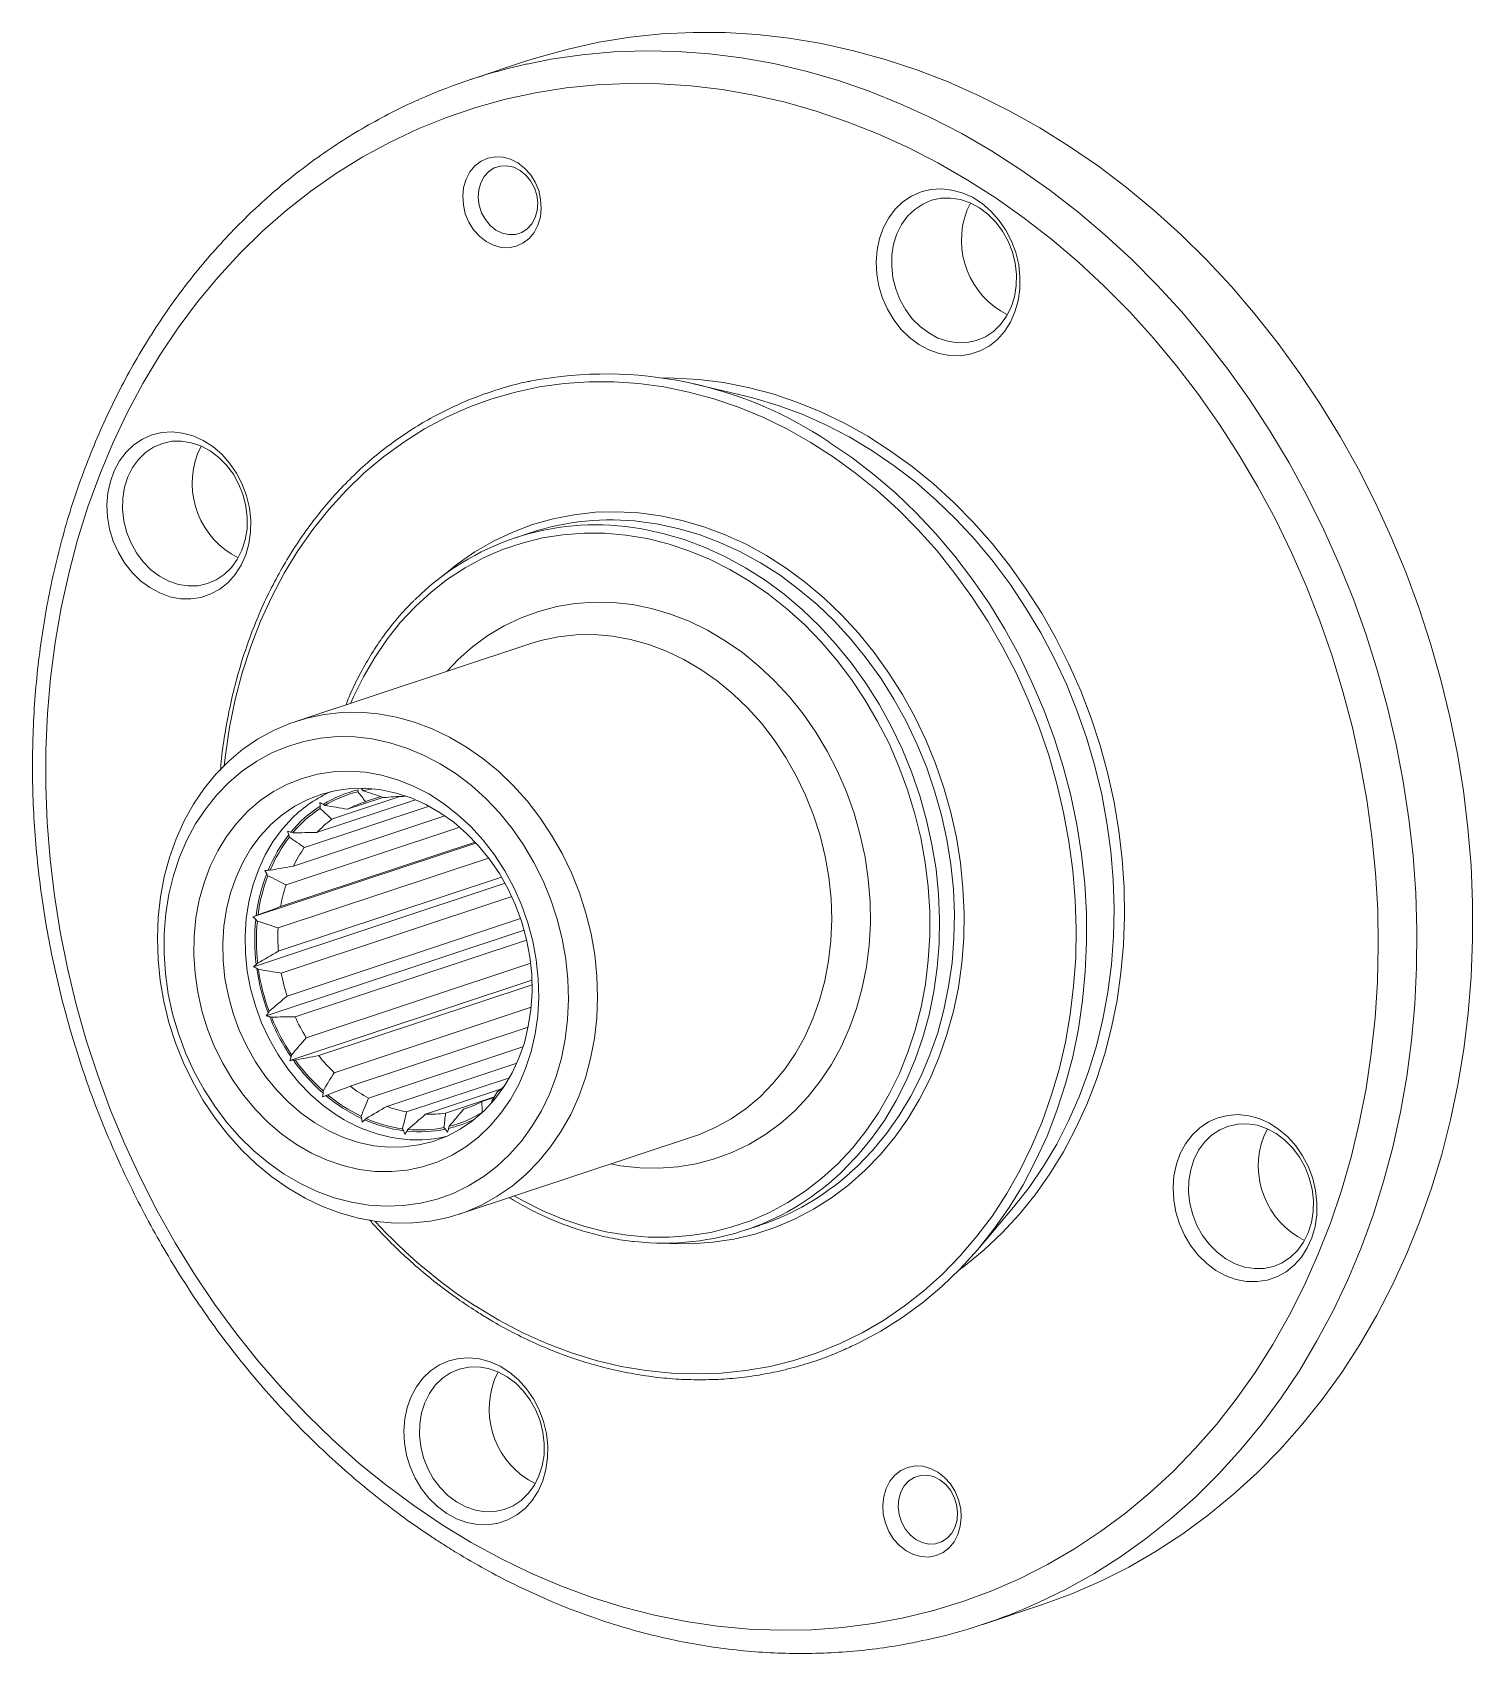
# Model space of a CAD drawing. Header units: millimetres. Extents: x -41 to 62, y -47 to 68.
import ezdxf

# ---------------------------------------------------------------- set-up
doc = ezdxf.new("R2010")
doc.units = ezdxf.units.MM

msp = doc.modelspace()

# ---------------------------------------------------------------- linework, layer by layer
at = {"color": 7, "linetype": 'Continuous', "lineweight": 15}
for p, q in [((-5.56, 66.01), (-9.53, 64.69)), ((25.82, 55.34), (26.08, 55.88)), ((9.97, 42.14), (6.33, 43)), ((-29.01, 38.01), (-28.75, 38.56)), ((-5.3, 32.38), (-6.35, 32.03)), ((-5.32, 24.47), (-22.01, 18.94)), ((-5.25, 24.5), (-5.32, 24.47)), ((-17.56, 14.07), (-17.59, 13.92)), ((-17.22, 14), (-17.33, 14.12)), ((-21.4, 9.94), (-12.5, 12.89)), ((-13.47, 13.35), (-20.53, 11.01)), ((-20.27, 12.9), (-20.27, 12.74)), ((-19.95, 12.95), (-20.07, 13.03)), ((-19.46, 11.97), (-14.6, 13.58)), ((-15.8, 13.52), (-18.34, 12.68)), ((-17.04, 13.22), (-15.96, 13.58)), ((-14.33, 13.58), (-14.18, 13.63)), ((-11.38, 12.21), (-22.17, 8.63)), ((-22.71, 7.28), (-10.32, 11.39)), ((-22.51, 10.85), (-22.47, 10.69)), ((-22.22, 11), (-22.35, 11.04)), ((-25.07, 5), (-9.17, 10.27)), ((-9.22, 10.34), (-23.1, 5.74)), ((-23.85, 8.33), (-23.98, 8.33)), ((-23.28, 4.22), (-8.27, 9.19)), ((-25.03, 1.45), (-7.1, 7.4)), ((-24.08, 8.08), (-24, 7.94)), ((-7.35, 7.83), (-23.26, 2.56)), ((-23.05, 1), (-6.62, 6.45)), ((-24.86, 4.82), (-24.76, 4.71)), ((-24.71, 5.15), (-24.83, 5.1)), ((-5.99, 4.88), (-22.63, -0.64)), ((-24.13, -2.05), (-5.73, 4.05)), ((-22.06, -2.12), (-5.56, 3.35)), ((-24.73, 1.7), (-24.83, 1.61)), ((-24.79, 1.33), (-24.67, 1.25)), ((-5.27, 1.7), (-21.27, -3.61)), ((-22.44, -5.23), (-5.18, 0.49)), ((-20.38, -4.88), (-5.17, 0.16)), ((-23.91, -1.71), (-23.98, -1.84)), ((-23.88, -2.1), (-23.74, -2.14)), ((-5.24, -1.44), (-19.28, -6.1)), ((-18.14, -7.07), (-5.45, -2.86)), ((-5.82, -4.26), (-16.83, -7.91)), ((-22.31, -4.83), (-22.35, -4.97)), ((-22.19, -5.21), (-22.06, -5.2)), ((-15.53, -8.5), (-6.26, -5.43)), ((-6.79, -6.47), (-14.11, -8.9)), ((-20.07, -7.39), (-20.07, -7.55)), ((-19.86, -7.72), (-19.74, -7.67)), ((-12.76, -9.06), (-7.42, -7.28)), ((-7.86, -7.83), (-11.34, -8.98)), ((-7.88, -7.87), (-8.75, -8.16)), ((-8.06, -8.17), (-7.63, -7.45)), ((-17.36, -9.19), (-17.33, -9.35)), ((-10.05, -8.7), (-9.8, -8.61)), ((-17.09, -9.46), (-16.99, -9.36)), ((-14.41, -10.09), (-14.34, -10.23)), ((-14.1, -10.26), (-14.02, -10.14)), ((-11.46, -10.01), (-11.35, -10.12)), ((-11.12, -10.07), (-11.08, -9.92)), ((46.98, -10.65), (47.24, -10.1)), ((-10.37, -16.18), (6.4, -10.62)), ((26.72, -18.55), (29.13, -15.69)), ((10, -17.33), (11.06, -16.98)), ((-7.84, -27.97), (-7.58, -27.43)), ((26.96, -45.42), (30.93, -44.1))]:
    msp.add_line(p, q, dxfattribs=at)
at = {"color": 8, "linetype": 'Continuous', "lineweight": 15}
msp.add_line((-17.04, 14.17), (-17.33, 14.12), dxfattribs=at)
at = {"color": 7, "linetype": 'Continuous', "lineweight": 15, "flags": 128}
for points in [[(30.93, -44.1), (31.2, -44.01), (33.3, -43.23), (35.36, -42.34), (37.36, -41.33), (39.31, -40.2), (41.21, -38.97), (43.04, -37.62), (44.81, -36.17), (46.51, -34.62), (48.13, -32.97), (49.68, -31.23), (51.15, -29.39), (52.54, -27.47), (53.83, -25.46), (55.04, -23.37), (56.16, -21.21), (57.18, -18.99), (58.11, -16.69), (58.94, -14.34), (59.67, -11.93), (60.29, -9.47), (60.82, -6.97), (61.24, -4.42), (61.55, -1.85), (61.76, 0.75), (61.86, 3.38), (61.86, 6.02), (61.75, 8.67), (61.53, 11.33), (61.21, 13.99), (60.78, 16.63), (60.25, 19.27), (59.61, 21.89), (58.87, 24.49), (58.04, 27.05), (57.1, 29.58), (56.07, 32.08), (54.95, 34.52), (53.73, 36.91), (52.42, 39.25), (51.03, 41.53), (49.56, 43.74), (48, 45.88), (46.37, 47.94), (44.67, 49.93), (42.89, 51.83), (41.06, 53.64), (39.16, 55.35), (37.2, 56.98), (35.19, 58.5), (33.13, 59.92), (31.02, 61.23), (28.88, 62.44), (26.7, 63.53), (24.49, 64.51), (22.26, 65.37), (20, 66.12), (17.73, 66.74), (15.45, 67.25), (13.16, 67.63), (10.88, 67.89), (8.59, 68.03), (6.31, 68.04), (4.05, 67.93), (1.81, 67.7), (-0.41, 67.34), (-2.6, 66.86), (-4.76, 66.26), (-5.56, 66.01)], [(-11.58, -38.32), (-9.51, -39.58), (-7.4, -40.73), (-5.25, -41.77), (-3.08, -42.7), (-0.88, -43.51), (1.33, -44.2), (3.56, -44.77), (5.8, -45.22), (8.04, -45.55), (10.29, -45.76), (12.52, -45.84), (14.75, -45.81), (16.96, -45.64), (19.15, -45.36), (21.31, -44.95), (23.44, -44.43), (25.54, -43.78), (27.6, -43.02), (29.61, -42.14), (31.57, -41.14), (33.48, -40.03), (35.34, -38.81), (37.13, -37.49), (38.85, -36.05), (40.51, -34.52), (42.09, -32.89), (43.6, -31.17), (45.02, -29.36), (46.37, -27.46), (47.62, -25.47), (48.79, -23.41), (49.86, -21.28), (50.84, -19.08), (51.73, -16.82), (52.51, -14.49), (53.2, -12.12), (53.78, -9.7), (54.27, -7.23), (54.64, -4.73), (54.91, -2.19), (55.08, 0.36), (55.14, 2.94), (55.1, 5.54), (54.95, 8.14), (54.69, 10.74), (54.33, 13.34), (53.86, 15.94), (53.3, 18.51), (52.62, 21.07), (51.85, 23.6), (50.98, 26.1), (50.02, 28.56), (48.96, 30.98), (47.81, 33.35), (46.56, 35.66), (45.23, 37.92), (43.82, 40.11), (42.33, 42.23), (40.76, 44.28), (39.11, 46.26), (37.4, 48.15), (35.61, 49.95), (33.77, 51.66), (31.87, 53.28), (29.91, 54.8), (27.91, 56.22), (25.85, 57.53), (23.76, 58.74), (21.63, 59.83), (19.48, 60.82), (17.29, 61.68), (15.08, 62.43), (12.86, 63.07), (10.63, 63.58), (8.38, 63.97), (6.14, 64.24), (3.9, 64.38), (1.67, 64.41), (-0.55, 64.31), (-2.75, 64.09), (-4.93, 63.74), (-7.07, 63.28), (-9.19, 62.69), (-11.27, 61.98), (-13.3, 61.16), (-15.29, 60.22), (-17.23, 59.17), (-19.11, 58), (-20.94, 56.73), (-22.7, 55.35), (-24.39, 53.87), (-26.01, 52.29), (-27.55, 50.61), (-29.02, 48.84), (-30.4, 46.99), (-31.7, 45.04), (-32.91, 43.02), (-34.03, 40.93), (-35.06, 38.76), (-35.99, 36.53), (-36.83, 34.23), (-37.57, 31.88), (-38.2, 29.48), (-38.73, 27.04), (-39.16, 24.55), (-39.49, 22.03), (-39.71, 19.49), (-39.82, 16.92), (-39.83, 14.33), (-39.73, 11.73), (-39.53, 9.13), (-39.22, 6.52), (-38.81, 3.93), (-38.29, 1.34), (-37.67, -1.23), (-36.95, -3.77), (-36.13, -6.28), (-35.21, -8.76), (-34.2, -11.2), (-33.09, -13.6), (-31.89, -15.94), (-30.6, -18.23), (-29.23, -20.45), (-27.78, -22.61), (-26.25, -24.7), (-24.64, -26.71), (-22.96, -28.64), (-21.21, -30.49), (-19.39, -32.25), (-17.52, -33.92), (-15.59, -35.48), (-13.61, -36.95), (-11.58, -38.32)], [(-8.45, 53.14), (-8.93, 53.51), (-9.34, 53.98), (-9.68, 54.52), (-9.93, 55.12), (-10.07, 55.75), (-10.11, 56.38), (-10.05, 57), (-9.87, 57.58), (-9.6, 58.1), (-9.24, 58.53), (-8.81, 58.86), (-8.32, 59.08), (-7.79, 59.18), (-7.25, 59.16), (-6.7, 59.01), (-6.18, 58.75), (-5.7, 58.37), (-5.29, 57.91), (-4.95, 57.36), (-4.7, 56.77), (-4.56, 56.14), (-4.52, 55.5), (-4.58, 54.88), (-4.76, 54.3), (-5.03, 53.79), (-5.38, 53.35), (-5.82, 53.02), (-6.31, 52.8), (-6.84, 52.7), (-7.38, 52.72), (-7.93, 52.87), (-8.45, 53.14)], [(-4.95, 54.84), (-4.81, 55.34), (-4.77, 55.89), (-4.84, 56.44), (-5.01, 56.97), (-5.28, 57.46), (-5.62, 57.88), (-6.03, 58.21), (-6.48, 58.43), (-6.96, 58.54), (-7.43, 58.52), (-7.87, 58.38), (-8.26, 58.12), (-8.59, 57.77), (-8.83, 57.32), (-8.97, 56.82), (-9.01, 56.28), (-8.94, 55.73), (-8.77, 55.19), (-8.5, 54.71), (-8.16, 54.29), (-7.75, 53.96), (-7.3, 53.73), (-6.82, 53.63), (-6.35, 53.65), (-5.91, 53.79), (-5.52, 54.04), (-5.19, 54.4), (-4.95, 54.84)], [(22.4, 45.8), (21.74, 46.29), (21.14, 46.88), (20.61, 47.56), (20.16, 48.31), (19.8, 49.11), (19.55, 49.96), (19.39, 50.82), (19.35, 51.69), (19.42, 52.54), (19.59, 53.36), (19.87, 54.13), (20.25, 54.83), (20.71, 55.44), (21.26, 55.96), (21.87, 56.37), (22.55, 56.67), (23.26, 56.84), (24, 56.89), (24.75, 56.81), (25.49, 56.61), (26.21, 56.29), (26.9, 55.85), (27.53, 55.3), (28.1, 54.67), (28.59, 53.95), (28.99, 53.17), (29.3, 52.35), (29.51, 51.49), (29.6, 50.62), (29.59, 49.76), (29.47, 48.92), (29.24, 48.12), (28.92, 47.39), (28.49, 46.73), (27.99, 46.16), (27.4, 45.69), (26.76, 45.34), (26.06, 45.1), (25.34, 44.99), (24.59, 45.01), (23.84, 45.15), (23.11, 45.41), (22.4, 45.8)], [(28.98, 48.47), (29.21, 49.2), (29.33, 49.98), (29.35, 50.78), (29.26, 51.59), (29.06, 52.39), (28.76, 53.16), (28.36, 53.87), (27.88, 54.52), (27.32, 55.08), (26.71, 55.54), (26.05, 55.89), (25.36, 56.13), (24.66, 56.24), (23.97, 56.22), (23.3, 56.08), (22.67, 55.81), (22.1, 55.43), (21.59, 54.94), (21.17, 54.35), (20.83, 53.69), (20.6, 52.96), (20.48, 52.18), (20.46, 51.38), (20.55, 50.56), (20.75, 49.77), (21.05, 49), (21.45, 48.29), (21.93, 47.64), (22.49, 47.08), (23.1, 46.62), (23.76, 46.26), (24.45, 46.03), (25.15, 45.92), (25.84, 45.94), (26.51, 46.08), (27.14, 46.35), (27.71, 46.73), (28.22, 47.22), (28.64, 47.81), (28.98, 48.47)], [(29.13, -15.69), (30.25, -14.27), (31.28, -12.77), (32.22, -11.19), (33.07, -9.53), (33.83, -7.81), (34.49, -6.02), (35.05, -4.18), (35.51, -2.29), (35.87, -0.36), (36.12, 1.61), (36.27, 3.6), (36.31, 5.62), (36.25, 7.65), (36.08, 9.68), (35.8, 11.71), (35.43, 13.73), (34.95, 15.74), (34.36, 17.72), (33.68, 19.67), (32.91, 21.58), (32.04, 23.45), (31.08, 25.26), (30.03, 27.02), (28.9, 28.71), (27.69, 30.33), (26.41, 31.87), (25.06, 33.33), (23.64, 34.7), (22.17, 35.98), (20.63, 37.16), (19.05, 38.24), (17.43, 39.21), (15.77, 40.08), (14.08, 40.83), (12.37, 41.46), (10.63, 41.98), (9.97, 42.14)], [(-32.42, 28.47), (-33.08, 28.96), (-33.68, 29.55), (-34.21, 30.23), (-34.66, 30.98), (-35.02, 31.79), (-35.28, 32.63), (-35.43, 33.5), (-35.47, 34.37), (-35.41, 35.22), (-35.23, 36.04), (-34.95, 36.8), (-34.58, 37.5), (-34.11, 38.12), (-33.56, 38.64), (-32.95, 39.05), (-32.28, 39.35), (-31.56, 39.52), (-30.83, 39.57), (-30.08, 39.49), (-29.33, 39.29), (-28.61, 38.96), (-27.93, 38.52), (-27.29, 37.98), (-26.73, 37.34), (-26.23, 36.63), (-25.83, 35.85), (-25.52, 35.02), (-25.32, 34.16), (-25.22, 33.29), (-25.23, 32.43), (-25.35, 31.59), (-25.58, 30.8), (-25.91, 30.07), (-26.33, 29.41), (-26.84, 28.84), (-27.42, 28.37), (-28.07, 28.02), (-28.76, 27.78), (-29.49, 27.67), (-30.23, 27.68), (-30.98, 27.82), (-31.71, 28.09), (-32.42, 28.47)], [(-25.85, 31.15), (-25.62, 31.88), (-25.49, 32.65), (-25.47, 33.46), (-25.57, 34.27), (-25.76, 35.07), (-26.07, 35.83), (-26.46, 36.55), (-26.95, 37.19), (-27.5, 37.75), (-28.12, 38.22), (-28.77, 38.57), (-29.46, 38.8), (-30.16, 38.91), (-30.85, 38.9), (-31.52, 38.75), (-32.15, 38.49), (-32.73, 38.1), (-33.23, 37.61), (-33.66, 37.03), (-33.99, 36.36), (-34.22, 35.63), (-34.35, 34.85), (-34.36, 34.05), (-34.27, 33.24), (-34.07, 32.44), (-33.77, 31.68), (-33.37, 30.96), (-32.89, 30.32), (-32.34, 29.75), (-31.72, 29.29), (-31.06, 28.94), (-30.38, 28.7), (-29.68, 28.59), (-28.98, 28.61), (-28.31, 28.76), (-27.68, 29.02), (-27.11, 29.41), (-26.6, 29.9), (-26.18, 30.48), (-25.85, 31.15)], [(15.99, 38.85), (17.63, 37.74), (19.21, 36.52), (20.75, 35.2), (22.22, 33.79), (23.63, 32.29), (24.96, 30.71), (26.23, 29.05), (27.42, 27.32), (28.52, 25.51), (29.54, 23.65), (30.46, 21.74), (31.3, 19.77), (32.04, 17.77), (32.68, 15.73), (33.22, 13.66), (33.66, 11.58), (33.99, 9.48), (34.22, 7.37), (34.34, 5.27), (34.35, 3.18), (34.26, 1.1), (34.07, -0.95), (33.77, -2.97), (33.36, -4.96), (32.85, -6.9), (32.24, -8.79), (31.53, -10.62), (30.72, -12.39), (29.82, -14.09), (28.83, -15.71), (27.75, -17.25), (26.59, -18.71), (25.35, -20.07), (24.03, -21.34), (22.65, -22.5), (21.19, -23.56), (19.68, -24.51), (18.11, -25.35), (17.79, -25.51)], [(-1.85, -7.8), (-2.42, -9.07), (-3.09, -10.27), (-3.85, -11.38), (-4.69, -12.41), (-5.61, -13.35), (-6.6, -14.18), (-7.66, -14.91), (-8.78, -15.53), (-9.94, -16.03), (-11.15, -16.41), (-12.4, -16.67), (-13.67, -16.81), (-14.95, -16.82), (-16.25, -16.71), (-17.55, -16.47), (-18.83, -16.12), (-20.1, -15.64), (-21.34, -15.05), (-22.55, -14.34), (-23.71, -13.53), (-24.82, -12.62), (-25.87, -11.61), (-26.86, -10.51), (-27.77, -9.33), (-28.61, -8.08), (-29.36, -6.76), (-30.02, -5.39), (-30.58, -3.97), (-31.05, -2.51), (-31.42, -1.03), (-31.68, 0.47), (-31.83, 1.98), (-31.88, 3.48), (-31.82, 4.96), (-31.66, 6.43), (-31.39, 7.85), (-31.01, 9.24), (-30.54, 10.57), (-29.97, 11.84), (-29.3, 13.03), (-28.54, 14.15), (-27.7, 15.18), (-26.78, 16.11), (-25.79, 16.95), (-24.73, 17.67), (-23.61, 18.29), (-22.44, 18.79), (-21.23, 19.17), (-19.99, 19.43), (-18.72, 19.57), (-17.43, 19.59), (-16.14, 19.47), (-14.84, 19.24), (-13.56, 18.88), (-12.29, 18.41), (-11.05, 17.81), (-9.84, 17.11), (-8.68, 16.3), (-7.57, 15.38), (-6.51, 14.37), (-5.53, 13.27), (-4.61, 12.09), (-3.78, 10.84), (-3.03, 9.52), (-2.37, 8.15), (-1.8, 6.73), (-1.34, 5.28), (-0.97, 3.79), (-0.71, 2.29), (-0.55, 0.79), (-0.51, -0.71), (-0.56, -2.2), (-0.73, -3.66), (-1, -5.09), (-1.37, -6.47), (-1.85, -7.8)], [(-22.83, -13.33), (-21.67, -14), (-20.48, -14.56), (-19.27, -15.01), (-18.04, -15.33), (-16.8, -15.54), (-15.56, -15.62), (-14.33, -15.57), (-13.12, -15.4), (-11.94, -15.11), (-10.8, -14.7), (-9.7, -14.17), (-8.66, -13.53), (-7.68, -12.78), (-6.77, -11.93), (-5.93, -10.98), (-5.18, -9.94), (-4.51, -8.82), (-3.94, -7.63), (-3.46, -6.37), (-3.08, -5.06), (-2.81, -3.7), (-2.64, -2.3), (-2.57, -0.88), (-2.62, 0.55), (-2.77, 1.99), (-3.02, 3.43), (-3.38, 4.84), (-3.84, 6.23), (-4.39, 7.58), (-5.04, 8.89), (-5.78, 10.13), (-6.6, 11.31), (-7.5, 12.42), (-8.47, 13.44), (-9.5, 14.36), (-10.59, 15.19), (-11.72, 15.92), (-12.9, 16.54), (-14.1, 17.04), (-15.32, 17.42), (-16.56, 17.69), (-17.8, 17.83), (-19.04, 17.85), (-20.26, 17.74), (-21.45, 17.51), (-22.61, 17.16), (-23.73, 16.69), (-24.8, 16.11), (-25.82, 15.41), (-26.76, 14.61), (-27.64, 13.71), (-28.43, 12.71), (-29.15, 11.63), (-29.77, 10.47), (-30.29, 9.25), (-30.72, 7.96), (-31.05, 6.62), (-31.27, 5.24), (-31.39, 3.83), (-31.4, 2.4), (-31.3, 0.96), (-31.1, -0.47), (-30.79, -1.9), (-30.38, -3.3), (-29.87, -4.68), (-29.27, -6), (-28.57, -7.28), (-27.79, -8.49), (-26.93, -9.64), (-26, -10.7), (-25, -11.67), (-23.94, -12.55), (-22.83, -13.33)], [(-21.97, -11.21), (-23, -10.48), (-23.98, -9.65), (-24.89, -8.72), (-25.74, -7.71), (-26.51, -6.62), (-27.2, -5.47), (-27.8, -4.25), (-28.3, -2.99), (-28.7, -1.69), (-29, -0.37), (-29.19, 0.97), (-29.28, 2.31), (-29.26, 3.63), (-29.13, 4.94), (-28.89, 6.21), (-28.55, 7.43), (-28.11, 8.61), (-27.57, 9.71), (-26.94, 10.74), (-26.22, 11.69), (-25.42, 12.54), (-24.54, 13.29), (-23.6, 13.94), (-22.6, 14.47), (-21.55, 14.88), (-20.46, 15.18), (-19.34, 15.35), (-18.2, 15.39), (-17.05, 15.31), (-15.9, 15.11), (-14.76, 14.78), (-13.63, 14.33), (-12.54, 13.77), (-11.49, 13.09), (-10.48, 12.31), (-9.53, 11.44), (-8.65, 10.47), (-7.84, 9.42), (-7.11, 8.29), (-6.47, 7.1), (-5.92, 5.86), (-5.47, 4.58), (-5.11, 3.27), (-4.87, 1.94), (-4.73, 0.6), (-4.69, -0.73), (-4.77, -2.05), (-4.95, -3.34), (-5.24, -4.59), (-5.63, -5.79), (-6.12, -6.93), (-6.71, -8), (-7.39, -8.99), (-8.15, -9.89), (-8.99, -10.69), (-9.9, -11.39), (-10.87, -11.98), (-11.9, -12.45), (-12.97, -12.81), (-14.07, -13.04), (-15.2, -13.15), (-16.35, -13.13), (-17.5, -12.99), (-18.65, -12.72), (-19.78, -12.33), (-20.89, -11.83), (-21.97, -11.21)], [(-6.11, -5.07), (-5.72, -3.96), (-5.44, -2.79), (-5.25, -1.59), (-5.17, -0.35), (-5.2, 0.9), (-5.33, 2.16), (-5.57, 3.4), (-5.91, 4.63), (-6.35, 5.83), (-6.88, 6.99), (-7.5, 8.09), (-8.21, 9.12), (-9, 10.08), (-9.85, 10.96), (-10.76, 11.75), (-11.73, 12.43), (-12.74, 13.01), (-13.78, 13.48), (-14.85, 13.83), (-15.93, 14.06), (-17.01, 14.17), (-18.08, 14.16), (-19.14, 14.02), (-20.16, 13.76), (-21.15, 13.38), (-22.09, 12.89), (-22.98, 12.28), (-23.8, 11.58), (-24.54, 10.77), (-25.21, 9.87), (-25.79, 8.89), (-26.27, 7.84), (-26.66, 6.72), (-26.95, 5.56), (-27.14, 4.35), (-27.22, 3.12), (-27.19, 1.87), (-27.06, 0.61), (-26.82, -0.64), (-26.48, -1.87), (-26.04, -3.07), (-25.51, -4.22), (-24.88, -5.32), (-24.18, -6.36), (-23.39, -7.32), (-22.54, -8.2), (-21.63, -8.98), (-20.66, -9.67), (-19.65, -10.25), (-18.61, -10.72), (-17.54, -11.07), (-16.46, -11.3), (-15.38, -11.41), (-14.31, -11.39), (-13.25, -11.25), (-12.22, -11), (-11.23, -10.62), (-10.29, -10.12), (-9.41, -9.52), (-8.59, -8.81), (-7.84, -8), (-7.18, -7.1), (-6.6, -6.12), (-6.11, -5.07)], [(43.57, -20.19), (42.91, -19.7), (42.31, -19.1), (41.77, -18.43), (41.33, -17.68), (40.97, -16.87), (40.71, -16.03), (40.56, -15.16), (40.52, -14.29), (40.58, -13.44), (40.76, -12.62), (41.03, -11.86), (41.41, -11.16), (41.88, -10.54), (42.42, -10.02), (43.04, -9.61), (43.71, -9.31), (44.42, -9.14), (45.16, -9.09), (45.91, -9.17), (46.65, -9.37), (47.38, -9.7), (48.06, -10.14), (48.69, -10.68), (49.26, -11.31), (49.75, -12.03), (50.16, -12.81), (50.47, -13.64), (50.67, -14.5), (50.77, -15.37), (50.76, -16.23), (50.64, -17.07), (50.41, -17.86), (50.08, -18.59), (49.66, -19.25), (49.15, -19.82), (48.57, -20.29), (47.92, -20.64), (47.23, -20.88), (46.5, -20.99), (45.76, -20.98), (45.01, -20.84), (44.27, -20.57), (43.57, -20.19)], [(50.14, -17.51), (50.37, -16.78), (50.5, -16), (50.52, -15.2), (50.42, -14.39), (50.22, -13.59), (49.92, -12.83), (49.53, -12.11), (49.04, -11.47), (48.49, -10.9), (47.87, -10.44), (47.21, -10.09), (46.53, -9.85), (45.83, -9.74), (45.14, -9.76), (44.47, -9.91), (43.84, -10.17), (43.26, -10.56), (42.76, -11.05), (42.33, -11.63), (42, -12.3), (41.77, -13.03), (41.64, -13.8), (41.62, -14.61), (41.72, -15.42), (41.92, -16.22), (42.22, -16.98), (42.62, -17.7), (43.1, -18.34), (43.65, -18.9), (44.27, -19.37), (44.93, -19.72), (45.61, -19.95), (46.31, -20.06), (47, -20.05), (47.67, -19.9), (48.3, -19.64), (48.88, -19.25), (49.39, -18.76), (49.81, -18.18), (50.14, -17.51)], [(-11.25, -37.51), (-11.92, -37.02), (-12.52, -36.43), (-13.05, -35.75), (-13.5, -35), (-13.85, -34.2), (-14.11, -33.35), (-14.26, -32.48), (-14.31, -31.62), (-14.24, -30.76), (-14.07, -29.95), (-13.79, -29.18), (-13.41, -28.48), (-12.95, -27.87), (-12.4, -27.35), (-11.78, -26.93), (-11.11, -26.64), (-10.4, -26.46), (-9.66, -26.41), (-8.91, -26.49), (-8.17, -26.7), (-7.45, -27.02), (-6.76, -27.46), (-6.13, -28), (-5.56, -28.64), (-5.07, -29.35), (-4.66, -30.13), (-4.36, -30.96), (-4.15, -31.82), (-4.05, -32.69), (-4.07, -33.55), (-4.19, -34.39), (-4.41, -35.18), (-4.74, -35.92), (-5.16, -36.58), (-5.67, -37.15), (-6.25, -37.61), (-6.9, -37.97), (-7.59, -38.2), (-8.32, -38.32), (-9.07, -38.3), (-9.81, -38.16), (-10.55, -37.9), (-11.25, -37.51)], [(-4.68, -34.84), (-4.45, -34.11), (-4.32, -33.33), (-4.31, -32.53), (-4.4, -31.71), (-4.6, -30.92), (-4.9, -30.15), (-5.3, -29.44), (-5.78, -28.79), (-6.33, -28.23), (-6.95, -27.77), (-7.61, -27.41), (-8.3, -27.18), (-8.99, -27.07), (-9.69, -27.09), (-10.36, -27.23), (-10.99, -27.5), (-11.56, -27.88), (-12.07, -28.37), (-12.49, -28.96), (-12.82, -29.62), (-13.06, -30.35), (-13.18, -31.13), (-13.2, -31.93), (-13.11, -32.74), (-12.91, -33.54), (-12.6, -34.31), (-12.21, -35.02), (-11.73, -35.67), (-11.17, -36.23), (-10.56, -36.69), (-9.9, -37.04), (-9.21, -37.28), (-8.51, -37.39), (-7.82, -37.37), (-7.15, -37.23), (-6.52, -36.96), (-5.94, -36.58), (-5.44, -36.09), (-5.01, -35.5), (-4.68, -34.84)], [(21.49, -40.18), (21.01, -39.8), (20.59, -39.34), (20.25, -38.8), (20.01, -38.2), (19.86, -37.57), (19.82, -36.93), (19.89, -36.31), (20.06, -35.73), (20.33, -35.22), (20.69, -34.79), (21.12, -34.45), (21.61, -34.23), (22.14, -34.13), (22.69, -34.15), (23.23, -34.3), (23.75, -34.57), (24.23, -34.94), (24.65, -35.41), (24.98, -35.95), (25.23, -36.55), (25.38, -37.18), (25.42, -37.81), (25.35, -38.43), (25.18, -39.01), (24.91, -39.53), (24.55, -39.96), (24.12, -40.29), (23.63, -40.52), (23.1, -40.62), (22.55, -40.59), (22.01, -40.44), (21.49, -40.18)], [(24.98, -38.47), (25.12, -37.97), (25.16, -37.43), (25.09, -36.88), (24.92, -36.34), (24.66, -35.86), (24.31, -35.44), (23.9, -35.11), (23.45, -34.88), (22.98, -34.78), (22.51, -34.8), (22.06, -34.94), (21.67, -35.19), (21.34, -35.55), (21.1, -35.99), (20.96, -36.5), (20.92, -37.04), (20.99, -37.59), (21.16, -38.12), (21.43, -38.61), (21.77, -39.03), (22.18, -39.36), (22.64, -39.58), (23.11, -39.69), (23.58, -39.67), (24.02, -39.53), (24.42, -39.27), (24.74, -38.92), (24.98, -38.47)]]:
    msp.add_lwpolyline(points, dxfattribs=at)
at = {"color": 8, "linetype": 'Continuous', "lineweight": 15, "flags": 128}
for points in [[(-5.51, 65.79), (-3.83, 66.13), (-1.61, 66.45), (0.64, 66.65), (2.91, 66.73), (5.19, 66.69), (7.47, 66.52), (9.76, 66.23), (12.05, 65.82), (14.33, 65.28), (16.6, 64.63), (18.85, 63.85), (21.07, 62.96), (23.28, 61.95), (25.45, 60.83), (27.58, 59.6), (29.67, 58.26), (31.72, 56.81), (33.72, 55.26), (35.66, 53.62), (37.55, 51.88), (39.37, 50.04), (41.13, 48.12), (42.81, 46.12), (44.42, 44.03), (45.96, 41.88), (47.41, 39.65), (48.78, 37.36), (50.07, 35), (51.26, 32.6), (52.36, 30.14), (53.37, 27.64), (54.28, 25.1), (55.09, 22.52), (55.81, 19.92), (56.41, 17.3), (56.92, 14.66), (57.32, 12), (57.62, 9.35), (57.81, 6.69), (57.89, 4.04), (57.87, 1.4), (57.74, -1.22), (57.51, -3.81), (57.17, -6.38), (56.72, -8.91), (56.17, -11.4), (55.52, -13.85), (54.77, -16.25), (53.91, -18.59), (52.96, -20.87), (51.92, -23.08), (50.77, -25.22), (49.54, -27.29), (48.22, -29.27), (46.82, -31.18), (45.33, -32.99), (43.76, -34.71), (42.12, -36.34), (40.4, -37.86), (38.62, -39.28), (36.77, -40.6), (34.86, -41.81), (32.89, -42.91), (30.87, -43.89), (30.82, -43.91)], [(-9.19, -22.75), (-7.53, -23.74), (-5.84, -24.63), (-4.12, -25.4), (-2.37, -26.06), (-0.6, -26.6), (1.18, -27.03), (2.97, -27.33), (4.76, -27.51), (6.54, -27.57), (8.31, -27.51), (10.06, -27.33), (11.79, -27.03), (13.49, -26.6), (15.16, -26.06), (16.78, -25.4), (18.35, -24.63), (19.88, -23.75), (21.34, -22.75), (22.75, -21.65), (24.08, -20.45), (25.34, -19.15), (26.53, -17.76), (27.64, -16.29), (28.66, -14.72), (29.59, -13.08), (30.43, -11.37), (31.18, -9.6), (31.83, -7.76), (32.39, -5.87), (32.84, -3.93), (33.19, -1.95), (33.43, 0.06), (33.58, 2.1), (33.61, 4.16), (33.54, 6.23), (33.37, 8.31), (33.09, 10.38), (32.71, 12.45), (32.23, 14.5), (31.65, 16.52), (30.97, 18.52), (30.19, 20.48), (29.32, 22.39), (28.36, 24.26), (27.31, 26.07), (26.18, 27.81), (24.97, 29.49), (23.69, 31.09), (22.33, 32.61), (20.91, 34.05), (19.43, 35.39), (17.89, 36.64), (16.3, 37.79), (14.66, 38.84), (12.99, 39.78), (11.28, 40.61), (9.54, 41.33), (7.78, 41.93), (6.01, 42.41), (4.22, 42.78), (2.43, 43.02), (0.65, 43.14), (-1.13, 43.14), (-2.89, 43.02), (-4.64, 42.78), (-6.35, 42.41), (-8.03, 41.93), (-9.68, 41.33), (-11.28, 40.61), (-12.83, 39.79), (-14.32, 38.85), (-15.76, 37.8), (-17.13, 36.65), (-18.43, 35.4), (-19.65, 34.05), (-20.8, 32.62), (-21.86, 31.1), (-22.84, 29.5), (-23.73, 27.82), (-24.52, 26.08), (-25.22, 24.27), (-25.83, 22.4), (-26.33, 20.49), (-26.73, 18.53), (-27.03, 16.53), (-27.11, 15.79)], [(4.18, 43.42), (4.96, 43.41), (6.72, 43.31), (8.48, 43.09), (10.23, 42.74), (11.98, 42.28), (13.71, 41.7), (15.42, 41), (17.1, 40.19), (18.75, 39.26), (20.36, 38.23), (21.92, 37.1), (23.44, 35.87), (24.89, 34.54), (26.29, 33.12), (27.61, 31.61), (28.87, 30.03), (30.05, 28.37), (31.15, 26.65), (32.16, 24.86), (33.09, 23.01), (33.93, 21.12), (34.67, 19.18), (35.32, 17.21), (35.86, 15.21), (36.31, 13.19), (36.65, 11.15), (36.89, 9.11), (37.03, 7.07), (37.06, 5.04), (36.98, 3.02), (36.8, 1.02), (36.52, -0.94), (36.13, -2.87), (35.64, -4.76), (35.05, -6.59), (34.36, -8.37), (33.57, -10.09), (32.7, -11.73), (31.73, -13.3), (30.68, -14.8), (29.54, -16.2), (28.33, -17.51), (27.04, -18.73), (25.69, -19.85), (25.25, -20.17)], [(-11.54, 29.32), (-10.51, 30.15), (-9.25, 31.02), (-7.92, 31.79), (-6.55, 32.43), (-5.13, 32.97), (-3.67, 33.38), (-2.17, 33.67), (-0.65, 33.84), (0.88, 33.88), (2.43, 33.8), (3.98, 33.59), (5.53, 33.26), (7.07, 32.81), (8.58, 32.24), (10.08, 31.56), (11.53, 30.76), (12.95, 29.85), (14.32, 28.84), (15.64, 27.72), (16.9, 26.52), (18.1, 25.22), (19.22, 23.84), (20.26, 22.38), (21.23, 20.85), (22.11, 19.26), (22.89, 17.62), (23.59, 15.93), (24.18, 14.2), (24.68, 12.44), (25.07, 10.66), (25.36, 8.86), (25.54, 7.06), (25.62, 5.26), (25.59, 3.48), (25.45, 1.71), (25.21, -0.02), (24.86, -1.72), (24.4, -3.38), (23.85, -4.98), (23.2, -6.51), (22.45, -7.99), (21.61, -9.38), (20.68, -10.7), (19.67, -11.92), (18.58, -13.05), (17.41, -14.09), (16.18, -15.01), (14.89, -15.83), (13.54, -16.54), (12.14, -17.13), (10.7, -17.6), (9.22, -17.96), (7.71, -18.18), (6.18, -18.29), (4.64, -18.27), (4.22, -18.24)], [(-6.44, -14.88), (-5.8, -15.24), (-4.36, -15.96), (-2.9, -16.57), (-1.41, -17.06), (0.09, -17.44), (1.6, -17.69), (3.11, -17.82), (4.61, -17.83), (6.1, -17.71), (7.56, -17.48), (8.99, -17.12), (10.39, -16.65), (11.75, -16.06), (13.05, -15.35), (14.3, -14.54), (15.49, -13.62), (16.61, -12.59), (17.66, -11.48), (18.62, -10.26), (19.51, -8.97), (20.31, -7.59), (21.01, -6.15), (21.62, -4.63), (22.14, -3.06), (22.55, -1.44), (22.86, 0.22), (23.07, 1.92), (23.17, 3.65), (23.17, 5.39), (23.06, 7.14), (22.85, 8.89), (22.53, 10.63), (22.11, 12.36), (21.59, 14.06), (20.98, 15.73), (20.27, 17.36), (19.46, 18.94), (18.57, 20.46), (17.6, 21.92), (16.55, 23.3), (15.43, 24.61), (14.24, 25.84), (12.98, 26.97), (11.67, 28.01), (10.32, 28.94), (8.92, 29.77), (7.48, 30.49), (6.01, 31.1), (4.53, 31.59), (3.03, 31.97), (1.52, 32.22), (0.01, 32.35), (-1.49, 32.36), (-2.98, 32.24), (-4.44, 32.01), (-5.88, 31.65), (-7.28, 31.18), (-8.63, 30.59), (-9.94, 29.88), (-11.19, 29.07), (-12.37, 28.15), (-13.49, 27.12), (-14.54, 26.01), (-15.51, 24.79), (-16.39, 23.5), (-17.19, 22.12), (-17.9, 20.68), (-18.08, 20.25)], [(2.01, 32.76), (2.64, 32.67), (4.16, 32.34), (5.67, 31.9), (7.16, 31.34), (8.62, 30.67), (10.05, 29.89), (11.44, 29), (12.79, 28), (14.08, 26.91), (15.32, 25.72), (16.49, 24.45), (17.59, 23.09), (18.62, 21.66), (19.56, 20.17), (20.42, 18.61), (21.2, 16.99), (21.88, 15.34), (22.46, 13.64), (22.95, 11.91), (23.33, 10.16), (23.62, 8.4), (23.8, 6.63), (23.87, 4.87), (23.84, 3.12), (23.7, 1.39), (23.47, -0.31), (23.12, -1.98), (22.68, -3.6), (22.13, -5.17), (21.49, -6.68), (20.76, -8.13), (19.94, -9.5), (19.03, -10.79), (18.03, -11.99), (17.13, -12.93)], [(17.46, -13.26), (18.02, -12.75), (19.09, -11.64), (20.09, -10.43), (21, -9.15), (21.82, -7.78), (22.55, -6.33), (23.19, -4.82), (23.74, -3.25), (24.18, -1.63), (24.52, 0.04), (24.76, 1.74), (24.9, 3.47), (24.93, 5.22), (24.86, 6.99), (24.68, 8.75), (24.39, 10.51), (24.01, 12.26), (23.52, 13.99), (22.94, 15.69), (22.26, 17.35), (21.48, 18.96), (20.62, 20.52), (19.68, 22.02), (18.65, 23.45), (17.55, 24.8), (16.38, 26.07), (15.14, 27.26), (13.85, 28.35), (12.5, 29.35), (11.11, 30.24), (9.68, 31.02), (8.22, 31.69), (6.73, 32.25), (5.22, 32.69), (3.7, 33.02), (2.63, 33.17)], [(-11.22, 22.52), (-10.43, 23.34), (-9.41, 24.25), (-8.32, 25.05), (-7.16, 25.74), (-5.96, 26.32), (-4.7, 26.78), (-3.41, 27.13), (-2.09, 27.35), (-0.74, 27.44), (0.61, 27.41), (1.98, 27.26), (3.34, 26.98), (4.69, 26.59), (6.03, 26.07), (7.33, 25.44), (8.6, 24.69), (9.82, 23.84), (11, 22.88), (12.11, 21.83), (13.17, 20.69), (14.15, 19.47), (15.05, 18.17), (15.87, 16.81), (16.6, 15.38), (17.24, 13.91), (17.78, 12.39), (18.22, 10.84), (18.56, 9.27), (18.79, 7.69), (18.92, 6.11), (18.94, 4.53), (18.85, 2.97), (18.66, 1.44), (18.36, -0.06), (17.96, -1.52), (17.45, -2.91), (16.85, -4.25), (16.16, -5.51), (15.37, -6.7), (14.5, -7.8), (13.55, -8.81), (12.53, -9.72), (11.43, -10.52), (10.28, -11.21), (9.07, -11.79), (7.82, -12.25), (6.53, -12.6), (5.21, -12.82), (3.86, -12.91), (2.5, -12.88), (1.14, -12.73), (0.42, -12.6)], [(6.4, -10.62), (6.75, -10.5), (7.92, -9.99), (9.03, -9.38), (10.09, -8.65), (11.08, -7.82), (12, -6.88), (12.84, -5.85), (13.6, -4.74), (14.27, -3.54), (14.84, -2.27), (15.32, -0.94), (15.69, 0.44), (15.96, 1.87), (16.13, 3.33), (16.19, 4.82), (16.14, 6.32), (15.98, 7.83), (15.72, 9.32), (15.36, 10.81), (14.89, 12.26), (14.32, 13.68), (13.66, 15.06), (12.91, 16.37), (12.08, 17.63), (11.17, 18.81), (10.18, 19.9), (9.13, 20.91), (8.01, 21.83), (6.85, 22.64), (5.65, 23.35), (4.4, 23.94), (3.14, 24.41), (1.85, 24.77), (0.55, 25.01), (-0.74, 25.12), (-2.03, 25.1), (-3.3, 24.97), (-4.54, 24.71), (-5.25, 24.5)], [(-19.07, -9.14), (-20.04, -8.46), (-20.95, -7.67), (-21.8, -6.79), (-22.59, -5.83), (-23.29, -4.79), (-23.92, -3.69), (-24.45, -2.54), (-24.89, -1.34), (-25.23, -0.11), (-25.47, 1.14), (-25.6, 2.39), (-25.63, 3.64), (-25.55, 4.88), (-25.36, 6.08), (-25.07, 7.25), (-24.68, 8.36), (-24.2, 9.42), (-23.62, 10.4), (-22.95, 11.29), (-22.25, 12.06)]]:
    msp.add_lwpolyline(points, dxfattribs=at)
at = {"color": 7, "linetype": 'Continuous', "lineweight": 15}
for centre, radius, start, end in [((3.04, 26.75), 39.97, 102.3546, 113.9479), ((31.36, 53.23), 5.93, 159.1982, 243.5272), ((0.09, 15.2), 28.5, 56.0868, 100.7032), ((-23.47, 35.91), 5.93, 159.1982, 243.5272), ((-0.61, 14.7), 18.25, 81.7328, 135.031), ((0.44, 14.97), 18.33, 83.1437, 108.2173), ((-15.72, 5.45), 9.29, 113.8307, 134.6711), ((-15.55, 5.66), 8.64, 103.4197, 121.5109), ((-15.54, 5.62), 8.55, 103.9051, 121.0255), ((-15.53, 5.54), 8.63, 95.828, 101.3291), ((-15.19, 5.12), 9.3, 123.1675, 140.3998), ((-15.18, 5.08), 9.2, 123.6301, 139.9371), ((-14.66, 5.64), 7.94, 107.3867, 117.5438), ((-14.63, 5.39), 8.19, 87.8874, 97.8358), ((-14.32, 5.14), 8.54, 126.9474, 136.6199), ((-14.08, 4.23), 10.72, 141.8719, 157.5395), ((-14.08, 4.21), 10.6, 142.2929, 157.1185), ((-13.3, 4.33), 9.86, 145.3102, 154.1012), ((-12.4, 3.55), 12.53, 158.8113, 172.9303), ((-12.42, 3.54), 12.39, 159.1911, 172.5506), ((-11.75, 3.7), 11.53, 161.911, 169.8307), ((-10.8, 3.36), 14.14, 174.0581, 187.0774), ((-10.83, 3.34), 13.99, 174.4085, 186.7271), ((-10.27, 3.52), 13.02, 176.9169, 184.2186), ((-9.95, 3.45), 14.99, 188.1278, 200.6483), ((-10, 3.44), 14.84, 188.4647, 200.3113), ((-9.49, 3.6), 13.81, 190.8772, 197.8988), ((-10.16, 3.35), 14.76, 201.6818, 214.335), ((-10.21, 3.34), 14.6, 202.0223, 213.9945), ((-9.69, 3.51), 13.59, 204.4603, 211.5565), ((-11.16, 2.63), 13.53, 215.4101, 228.8216), ((-11.2, 2.63), 13.38, 215.771, 228.4608), ((-10.61, 2.85), 12.46, 218.3548, 225.877), ((-12.31, 1.28), 11.76, 230.0015, 244.7319), ((-12.33, 1.29), 11.63, 230.3976, 244.3359), ((-11.66, 1.6), 10.82, 233.235, 241.4985), ((-12.68, -0.73), 8.41, 306.9094, 311.0954), ((-12.32, 0.17), 9.24, 249.6725, 258.8529), ((-12.46, -0.87), 8.19, 267.8874, 277.8358), ((-13.14, -1.62), 8.55, 283.9051, 301.0255), ((-12.43, -1.12), 7.94, 287.3867, 297.5438), ((-13.02, -0.27), 10.05, 246.0831, 262.4423), ((-13.03, -0.25), 9.94, 246.5225, 262.0029), ((-13.16, -1.39), 8.92, 264.0009, 281.7223), ((-13.18, -1.36), 8.82, 264.4765, 281.2467), ((-13.39, -1.61), 9.28, 261.7576, 282.8523), ((52.52, -12.75), 5.93, 159.1982, 243.5272), ((4.27, -0.01), 18.24, 263.3694, 314.8721), ((5.26, 0.41), 18.33, 288.4605, 311.7561), ((-2.3, -30.08), 5.93, 159.1982, 243.5272), ((14.38, -7.48), 39.97, 282.252, 294.2808)]:
    msp.add_arc(centre, radius, start, end, dxfattribs=at)
at = {"color": 8, "linetype": 'Continuous', "lineweight": 15}
for centre, radius, start, end in [((-13.12, -0.03), 10.88, 236.8623, 261.5616), ((-13.12, -1.69), 8.62, 283.405, 296.7977), ((10.49, 7.79), 36.33, 222.3717, 237.1912)]:
    msp.add_arc(centre, radius, start, end, dxfattribs=at)
at = {"color": 7, "linetype": 'Continuous', "lineweight": 15}
for points, knots in [([(-13.24, 63.26), (-13.25, 63.25), (-13.91, 62.98), (-15.19, 62.34), (-17.07, 61.33), (-18.9, 60.21), (-20.68, 58.99), (-22.4, 57.68), (-24.06, 56.28), (-25.66, 54.78), (-27.19, 53.2), (-28.66, 51.54), (-30.05, 49.79), (-31.36, 47.97), (-32.6, 46.07), (-33.76, 44.1), (-34.84, 42.06), (-35.83, 39.96), (-36.74, 37.8), (-37.56, 35.59), (-38.29, 33.33), (-38.92, 31.02), (-39.47, 28.67), (-39.92, 26.28), (-40.28, 23.86), (-40.55, 21.42), (-40.72, 18.95), (-40.79, 16.46), (-40.77, 13.96), (-40.65, 11.45), (-40.44, 8.94), (-40.13, 6.43), (-39.73, 3.93), (-39.23, 1.43), (-38.65, -1.04), (-37.97, -3.5), (-37.2, -5.93), (-36.34, -8.33), (-35.39, -10.7), (-34.36, -13.03), (-33.25, -15.31), (-32.06, -17.55), (-30.78, -19.73), (-29.43, -21.86), (-28.01, -23.93), (-26.51, -25.93), (-24.95, -27.86), (-23.32, -29.72), (-21.63, -31.51), (-19.88, -33.21), (-18.08, -34.83), (-16.22, -36.37), (-14.32, -37.82), (-12.77, -38.9), (-11.85, -39.49), (-11.6, -39.65)], [0, 0, 0, 0, 0.0001736, 0.0194993, 0.0388275, 0.05816, 0.0774985, 0.0968443, 0.1161986, 0.1355623, 0.1549361, 0.1743204, 0.1937153, 0.2131207, 0.2325364, 0.251962, 0.2713968, 0.2908403, 0.3102916, 0.3297502, 0.3492151, 0.3686856, 0.3881611, 0.4076408, 0.4271242, 0.4466106, 0.4660997, 0.4855908, 0.5050837, 0.5245781, 0.5440737, 0.5635702, 0.5830676, 0.6025656, 0.6220642, 0.6415633, 0.6610628, 0.6805628, 0.700063, 0.7195636, 0.7390644, 0.7585654, 0.7780665, 0.7975675, 0.8170684, 0.836569, 0.8560689, 0.8755679, 0.8950656, 0.9145616, 0.9340555, 0.9535467, 0.9730345, 0.9925184, 1, 1, 1, 1]), ([(-5.27, 43.19), (-5.36, 43.18), (-6, 43.06), (-7.17, 42.74), (-8.77, 42.22), (-10.33, 41.59), (-11.85, 40.86), (-13.32, 40.03), (-14.74, 39.09), (-16.1, 38.07), (-17.4, 36.95), (-18.64, 35.74), (-19.81, 34.44), (-20.91, 33.06), (-21.94, 31.61), (-22.88, 30.08), (-23.75, 28.49), (-24.54, 26.83), (-25.23, 25.11), (-25.84, 23.34), (-26.36, 21.52), (-26.79, 19.66), (-27.12, 17.77), (-27.32, 16.35), (-27.37, 15.57), (-27.38, 15.44)], [0, 0, 0, 0, 0.007769, 0.054498, 0.101221, 0.147942, 0.194663, 0.241387, 0.288117, 0.334855, 0.381604, 0.428364, 0.475137, 0.521924, 0.568723, 0.615535, 0.662359, 0.709194, 0.756039, 0.802893, 0.849754, 0.896621, 0.943494, 0.990371, 1, 1, 1, 1]), ([(-13.57, 27.56), (-13.76, 27.38), (-14.29, 26.86), (-15.1, 25.91), (-16, 24.72), (-16.82, 23.44), (-17.56, 22.1), (-18.1, 20.99), (-18.36, 20.32), (-18.43, 20.13)], [0, 0, 0, 0, 0.088183, 0.257476, 0.426847, 0.596295, 0.765817, 0.935406, 1, 1, 1, 1]), ([(-6.8, -14.99), (-6.7, -15.06), (-6.15, -15.4), (-5.14, -15.95), (-3.74, -16.6), (-2.32, -17.14), (-0.89, -17.59), (0.56, -17.91), (1.56, -18.09), (2.07, -18.13), (2.1, -18.13)], [0, 0, 0, 0, 0.036312, 0.195479, 0.354636, 0.513739, 0.672779, 0.831749, 0.990644, 1, 1, 1, 1]), ([(-16.76, -16.58), (-16.58, -16.79), (-15.97, -17.48), (-14.87, -18.59), (-13.46, -19.89), (-11.99, -21.11), (-10.57, -22.17), (-9.62, -22.8), (-9.19, -23.08)], [0, 0, 0, 0, 0.079793, 0.270625, 0.461448, 0.65226, 0.843055, 1, 1, 1, 1]), ([(-9.19, -23.08), (-8.92, -23.25), (-8.11, -23.76), (-6.76, -24.52), (-5.12, -25.32), (-3.46, -26.03), (-1.77, -26.63), (-0.07, -27.12), (1.64, -27.5), (3.36, -27.78), (5.07, -27.95), (6.79, -28), (8.49, -27.95), (10.17, -27.79), (11.84, -27.51), (13.48, -27.13), (15.08, -26.64), (16.51, -26.11), (17.38, -25.7), (17.74, -25.53)], [0, 0, 0, 0, 0.032625, 0.094291, 0.155956, 0.217609, 0.279248, 0.340872, 0.402478, 0.464067, 0.525638, 0.58719, 0.648724, 0.710243, 0.771747, 0.83324, 0.894725, 0.956207, 1, 1, 1, 1]), ([(-11.6, -39.65), (-11.24, -39.88), (-10.23, -40.52), (-8.52, -41.51), (-6.46, -42.58), (-4.37, -43.55), (-2.26, -44.42), (-0.12, -45.18), (2.03, -45.84), (4.2, -46.39), (6.37, -46.83), (8.55, -47.16), (10.72, -47.39), (12.9, -47.5), (15.06, -47.5), (17.21, -47.39), (19.35, -47.17), (21.21, -46.89), (22.35, -46.64), (22.8, -46.54)], [0, 0, 0, 0, 0.033097, 0.09511, 0.157113, 0.219094, 0.281048, 0.342975, 0.404872, 0.466736, 0.528566, 0.590361, 0.65212, 0.713845, 0.775535, 0.837192, 0.898821, 0.960423, 1, 1, 1, 1])]:
    msp.add_open_spline(points, degree=3, knots=knots, dxfattribs=at)
for points in [[(-17.59, 13.92), (-17.41, 13.69), (-17.22, 13.46), (-17.04, 13.22)], [(-15.75, 13.51), (-16.24, 13.67), (-16.73, 13.84), (-17.22, 14)], [(-20.07, 13.03), (-20.14, 13.07), (-20.22, 13.12), (-20.31, 13.15)], [(-20.31, 13.15), (-20.29, 13.07), (-20.27, 12.99), (-20.27, 12.9)], [(-20.27, 12.74), (-20, 12.49), (-19.73, 12.23), (-19.46, 11.97)], [(-18.34, 12.68), (-18.87, 12.77), (-19.41, 12.86), (-19.95, 12.95)], [(-22.35, 11.04), (-22.43, 11.06), (-22.51, 11.08), (-22.6, 11.1)], [(-22.6, 11.1), (-22.56, 11.02), (-22.53, 10.94), (-22.51, 10.85)], [(-22.47, 10.69), (-22.11, 10.45), (-21.76, 10.19), (-21.4, 9.94)], [(-20.53, 11.01), (-21.1, 11.01), (-21.66, 11.01), (-22.22, 11)], [(-23.98, 8.33), (-24.06, 8.32), (-24.14, 8.32), (-24.23, 8.31)], [(-24.23, 8.31), (-24.18, 8.24), (-24.12, 8.16), (-24.08, 8.08)], [(-22.17, 8.63), (-22.73, 8.53), (-23.29, 8.43), (-23.85, 8.33)], [(-24, 7.94), (-23.57, 7.73), (-23.14, 7.51), (-22.71, 7.28)], [(-24.83, 5.1), (-24.9, 5.07), (-24.98, 5.04), (-25.07, 5)], [(-25.07, 5), (-24.99, 4.95), (-24.92, 4.89), (-24.86, 4.82)], [(-24.76, 4.71), (-24.27, 4.55), (-23.77, 4.39), (-23.28, 4.22)], [(-23.1, 5.74), (-23.64, 5.54), (-24.17, 5.34), (-24.71, 5.15)], [(-23.26, 2.56), (-23.75, 2.27), (-24.24, 1.99), (-24.73, 1.7)], [(-24.83, 1.61), (-24.89, 1.56), (-24.96, 1.51), (-25.03, 1.45)], [(-25.03, 1.45), (-24.95, 1.42), (-24.87, 1.38), (-24.79, 1.33)], [(-24.67, 1.25), (-24.13, 1.17), (-23.59, 1.09), (-23.05, 1)], [(-22.63, -0.64), (-23.06, -1), (-23.48, -1.36), (-23.91, -1.71)], [(-23.98, -1.84), (-24.02, -1.91), (-24.07, -1.98), (-24.13, -2.05)], [(-24.13, -2.05), (-24.04, -2.06), (-23.96, -2.08), (-23.88, -2.1)], [(-23.74, -2.14), (-23.18, -2.13), (-22.62, -2.12), (-22.06, -2.12)], [(-21.27, -3.61), (-21.62, -4.02), (-21.97, -4.42), (-22.31, -4.83)], [(-22.35, -4.97), (-22.37, -5.06), (-22.4, -5.14), (-22.44, -5.23)], [(-22.44, -5.23), (-22.35, -5.22), (-22.27, -5.21), (-22.19, -5.21)], [(-22.06, -5.2), (-21.5, -5.09), (-20.94, -4.99), (-20.38, -4.88)], [(-19.28, -6.1), (-19.54, -6.53), (-19.81, -6.96), (-20.07, -7.39)], [(-20.07, -7.55), (-20.07, -7.64), (-20.08, -7.73), (-20.1, -7.82)], [(-20.1, -7.82), (-20.01, -7.79), (-19.94, -7.75), (-19.86, -7.72)], [(-19.74, -7.67), (-19.21, -7.47), (-18.68, -7.27), (-18.14, -7.07)], [(-16.83, -7.91), (-17, -8.34), (-17.18, -8.77), (-17.36, -9.19)], [(-16.99, -9.36), (-16.5, -9.08), (-16.02, -8.79), (-15.53, -8.5)], [(-14.11, -8.9), (-14.21, -9.3), (-14.31, -9.7), (-14.41, -10.09)], [(-14.02, -10.14), (-13.6, -9.78), (-13.18, -9.42), (-12.76, -9.06)], [(-11.34, -8.98), (-11.37, -9.33), (-11.41, -9.67), (-11.46, -10.01)], [(-11.08, -9.92), (-10.74, -9.52), (-10.4, -9.11), (-10.05, -8.7)], [(-8.75, -8.16), (-8.74, -8.42), (-8.73, -8.69), (-8.73, -8.95)], [(-17.33, -9.35), (-17.3, -9.44), (-17.29, -9.53), (-17.29, -9.62)], [(-17.29, -9.62), (-17.22, -9.56), (-17.15, -9.51), (-17.09, -9.46)], [(-14.34, -10.23), (-14.3, -10.31), (-14.26, -10.4), (-14.24, -10.48)], [(-14.24, -10.48), (-14.19, -10.4), (-14.14, -10.33), (-14.1, -10.26)], [(-11.35, -10.12), (-11.29, -10.19), (-11.24, -10.26), (-11.21, -10.33)], [(-11.21, -10.33), (-11.17, -10.24), (-11.14, -10.16), (-11.12, -10.07)]]:
    msp.add_open_spline(points, degree=3, dxfattribs=at)

doc.saveas('drawing.dxf')
